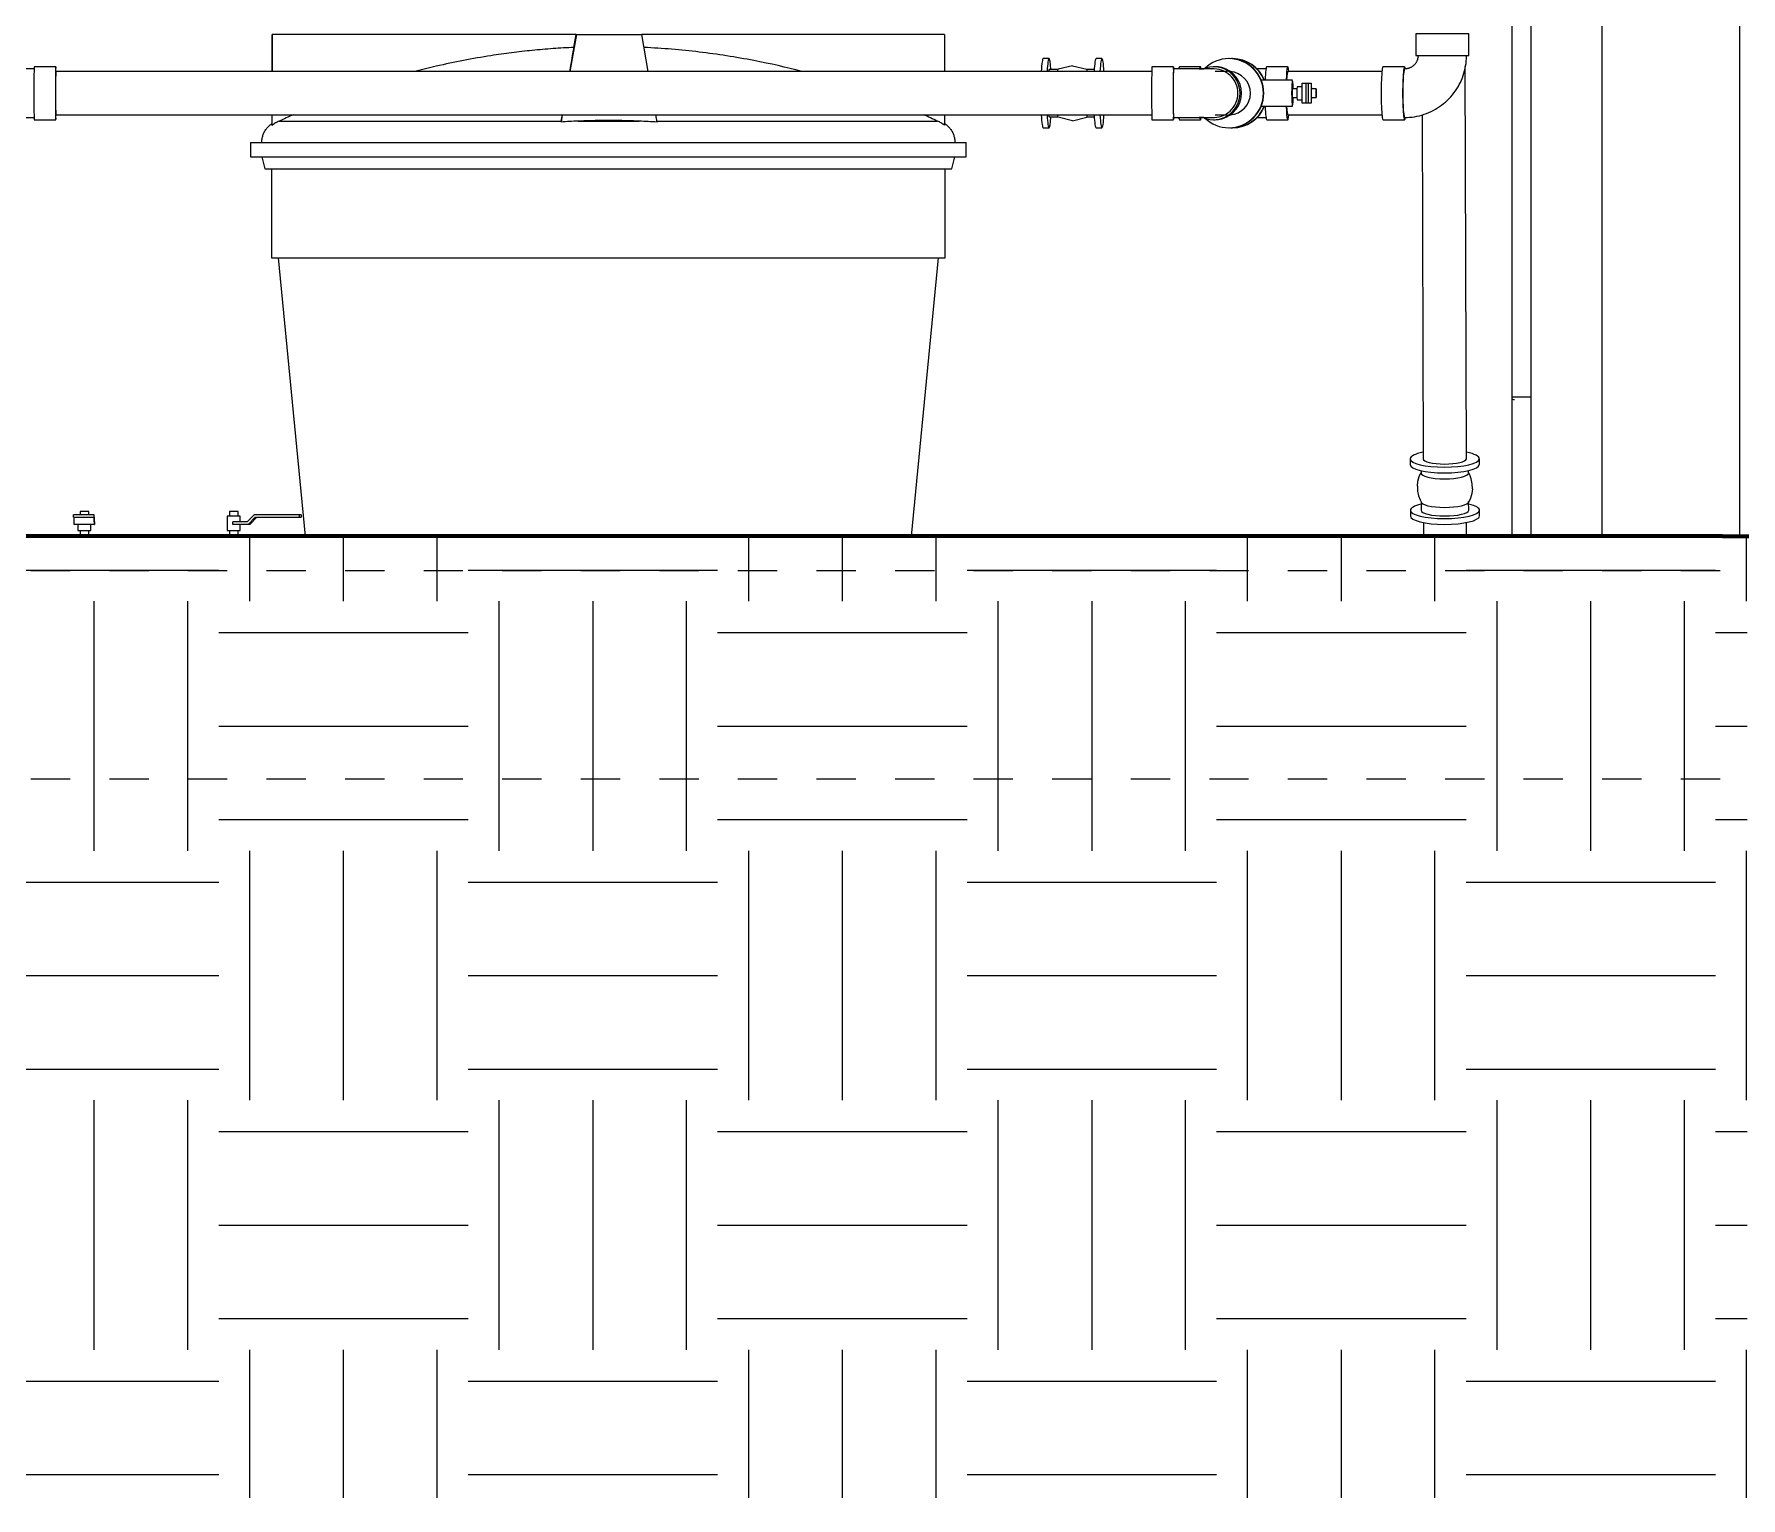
# Model space of a CAD drawing. Header units: metres. Extents: x 3 to 183, y -124 to 10.
# Drawn here: x 78.637 to 82.981, y -2.361 to 1.365 of the extents above; entities that cross this region are included whole.
import ezdxf

# ---------------------------------------------------------------- set-up
doc = ezdxf.new("R2010")
doc.units = ezdxf.units.M
doc.linetypes.add('Centre', pattern=[0.03175, 0.00635, -0.00475, 0.0159, -0.00475])
for name, color, linetype, lineweight in [('A-FLOR-LEVL', 7, 'Continuous', 9), ('A-GENM', 7, 'Continuous', 9), ('A-WALL-PATT', 7, 'Continuous', 9), ('C-TOPO', 7, 'Continuous', 9), ('I-WALL', 7, 'Continuous', 9), ('P-PIPE', 7, 'Continuous', 9), ('P-SANR-FIXT', 7, 'Continuous', 9)]:
    doc.layers.add(name, color=color, linetype=linetype, lineweight=lineweight)
pattern_1 = [(0, (-92.979, 0), (0.635, 0.635), [0.635, -0.635]), (0, (-92.979, 0.2381), (0.635, 0.635), [0.635, -0.635]), (0, (-92.979, 0.47625), (0.635, 0.635), [0.635, -0.635]), (90, (-92.9, 0.5556), (-0.635, 0.635), [0.635, -0.635]), (90, (-92.661, 0.5556), (-0.635, 0.635), [0.635, -0.635]), (90, (-92.423, 0.5556), (-0.635, 0.635), [0.635, -0.635])]

# ---------------------------------------------------------------- blocks, each defined once
blk = doc.blocks.new('YADRAN_LASQUEMAS_ARQ_MO_000_SITIO_rvt-2-Elevación 01')
at = {"layer": 'C-TOPO', "true_color": 0xaaaaaa}
h = blk.add_hatch(dxfattribs=at)
h.set_pattern_fill('FP_14', color=253, style=0, pattern_type=2)
h.set_pattern_definition(pattern_1)
h.paths.add_polyline_path([(-94.2669, -2.3606), (-90.8247, -2.3606), (-90.8247, 0.087), (-96.0812, 0.087), (-96.0812, -2.3606)])
h = blk.add_hatch(dxfattribs=at)
h.set_pattern_fill('FP_14', color=253, style=0, pattern_type=2)
h.set_pattern_definition(pattern_1)
h.paths.add_polyline_path([(-90.8247, -2.3606), (-90.7619, -2.3606), (-90.7619, 0.087), (-90.8247, 0.087), (-90.8247, -1.0573)])
h.paths.add_polyline_path([(-90.51, -2.3606), (-89.6162, -2.3606), (-89.6162, 0.087), (-90.7435, 0.087), (-90.7435, -2.3606)])
h.paths.add_polyline_path([(-89.5224, -2.3606), (-89.4755, -2.3606), (-89.4755, 0.087), (-89.5893, 0.087), (-89.5893, -2.3606)])
h.paths.add_polyline_path([(-89.2664, -2.3606), (-87.0184, -2.3606), (-87.0184, 0.087), (-89.2664, 0.087), (-89.2664, -1.0573)])
at = {"layer": 'C-TOPO', "color": 253, "lineweight": 70, "true_color": 0xaaaaaa}
for p, q in [((-91.2886, 0.087), (-96.0812, 0.087)), ((-90.8247, 0.087), (-91.2886, 0.087)), ((-90.8247, 0.087), (-90.7941, 0.087)), ((-90.7941, 0.087), (-90.7435, 0.087))]:
    blk.add_line(p, q, dxfattribs=at)
at = {"layer": 'C-TOPO', "color": 253, "true_color": 0xaaaaaa}
for p, q in [((-91.2886, 0.087), (-96.0812, 0.087)), ((-90.8247, 0.087), (-91.2886, 0.087)), ((-90.7941, 0.087), (-90.8247, 0.087)), ((-90.7941, 0.087), (-90.7435, 0.087))]:
    blk.add_line(p, q, dxfattribs=at)
blk = doc.blocks.new('FP_245-Elevación 01')
at = {"layer": 'A-GENM', "color": 116, "true_color": 0x008040}
for p, q in [((-91.3616, 0.4356), (-91.3605, 0.4354)), ((-91.3605, 0.4354), (-91.3589, 0.4353)), ((-91.3589, 0.4353), (-91.3568, 0.4352)), ((-91.3568, 0.4352), (-91.3545, 0.4352))]:
    blk.add_line(p, q, dxfattribs=at)
at = {"layer": 'A-GENM', "color": 8, "true_color": 0x808080}
blk.add_line((-91.3607, 0.44), (-91.3606, 0.3522), dxfattribs=at)
blk = doc.blocks.new('FP_246-Elevación 01')
at = {"layer": 'A-GENM', "color": 8, "true_color": 0x808080}
blk.add_line((-91.3606, 0.4742), (-91.3607, 0.44), dxfattribs=at)
blk = doc.blocks.new('FP_252-Elevación 01')
at = {"layer": 'A-GENM', "color": 8, "true_color": 0x808080}
blk.add_line((-91.3607, 4.4457), (-91.3607, 0.087), dxfattribs=at)
blk = doc.blocks.new('M_Cercha-Bodega - M_Cercha-Bodega-2112394-Elevación 01')
at = {"layer": 'A-GENM', "true_color": 0x008040}
h = blk.add_hatch(dxfattribs=at)
h.set_pattern_fill('FP_31', color=116, style=0, pattern_type=2)
h.set_pattern_definition([(90, (-91.311, 0), (-0.34998, 2e-17), [])])
h.paths.add_polyline_path([(-91.3544, 0.087), (-91.3124, 0.087), (-91.3124, 0.4362), (-91.3544, 0.4362), (-91.3544, 0.1645)])
h.paths.add_polyline_path([(-91.3124, 0.4424), (-91.3124, 2.4163), (-91.3544, 2.4163), (-91.3544, 0.4424), (-91.3247, 0.4424)])
h.paths.add_polyline_path([(-91.3124, 2.4276), (-91.3116, 4.4457), (-91.3544, 4.4457), (-91.3544, 2.4276), (-91.3247, 2.4276)])
h = blk.add_hatch(dxfattribs=at)
h.set_pattern_fill('FP_23', color=116, style=0, pattern_type=2)
h.set_pattern_definition([(90.086, (-91.309, -0.86933), (-0.34998, -5e-06), [])])
h.paths.add_polyline_path([(-91.3525, 0.4362), (-91.3124, 0.4362), (-91.3124, 0.4407), (-91.3545, 0.4407), (-91.3544, 0.4362), (-91.3529, 0.4362)])
h = blk.add_hatch(dxfattribs=at)
h.set_pattern_fill('FP_24', color=116, style=0, pattern_type=2)
h.set_pattern_definition([(89.775, (-91.304, 2.122), (-0.34998, -6e-06), [])])
h.paths.add_polyline_path([(-91.3124, 0.4407), (-91.3124, 0.4424), (-91.3544, 0.4424), (-91.3544, 0.4407), (-91.3247, 0.4407)])
at = {"layer": 'A-GENM', "color": 8, "true_color": 0x808080}
blk.add_line((-91.3124, 0.4407), (-91.3545, 0.4407), dxfattribs=at)
blk.add_open_spline([(-91.3545, 0.4407), (-91.3556, 0.4407), (-91.3572, 0.4407), (-91.359, 0.4405), (-91.36, 0.4404), (-91.3606, 0.4402), (-91.3608, 0.4401), (-91.3607, 0.44)], degree=3, knots=[0, 0, 0, 0, 0.333333, 0.5, 0.666667, 0.833333, 1, 1, 1, 1], dxfattribs=at)
blk.add_open_spline([(-91.3545, 0.4407), (-91.3556, 0.4407), (-91.3572, 0.4407), (-91.359, 0.4405), (-91.36, 0.4404), (-91.3606, 0.4402), (-91.3608, 0.4401), (-91.3607, 0.44)], degree=3, knots=[0, 0, 0, 0, 0.333333, 0.5, 0.666667, 0.833333, 1, 1, 1, 1], dxfattribs=at)
for name in ['FP_252-Elevación 01', 'FP_245-Elevación 01', 'FP_246-Elevación 01']:
    blk.add_blockref(name, (0, 0), dxfattribs=at)
blk = doc.blocks.new('YADRAN_LASQUEMAS_ARQ_MO_006_E02_rvt-2-Elevación 01')
at = {"layer": 'A-WALL-PATT', "true_color": 0x008040}
h = blk.add_hatch(dxfattribs=at)
h.set_pattern_fill('FP_21', color=116, style=0, pattern_type=2)
h.set_pattern_definition([(90, (-91.312, 0), (-0.34998, 2e-17), [])])
h.paths.add_polyline_path([(-91.3124, 0.087), (-90.7619, 0.087), (-90.7619, 0.1634), (-90.5505, 0.2217), (-89.6232, 0.4749), (-88.832, 0.4988), (-87.7228, 0.4699), (-87.4534, 0.4988), (-87.3894, 0.5088), (-87.3053, 0.5085), (-87.1193, 0.4988), (-86.834, 0.464), (-86.7141, 0.4633), (-84.9758, 0.4684), (-84.178, 0.4767), (-84.0249, 0.4696), (-83.8236, 0.47), (-80.288, 0.47), (-80.288, 4.1451), (-91.3124, 4.1451), (-91.3124, 0.1645)])
at = {"layer": 'I-WALL'}
blk.add_line((-91.3124, 4.1451), (-91.3124, 0.087), dxfattribs=at)
at = {"layer": 'A-GENM', "color": 8, "lineweight": 9, "true_color": 0x808080}
blk.add_blockref('M_Cercha-Bodega - M_Cercha-Bodega-2112394-Elevación 01', (0, 0), dxfattribs=at)
blk = doc.blocks.new('M_Las Quemas- Abastecimiento - M_Las Quemas- Abastecimiento-V232-Elevación 01')
at = {"layer": 'P-SANR-FIXT', "color": 8, "lineweight": 18, "true_color": 0x808080}
for p, q in [((-94.5167, 1.3639), (-94.5168, 1.3639)), ((-94.5168, 1.3639), (-94.5168, 1.2694)), ((-94.5166, 1.2694), (-94.5167, 1.3639)), ((-93.7425, 1.3639), (-94.5167, 1.3639)), ((-93.742, 1.3639), (-93.7586, 1.2694)), ((-93.7484, 1.3309), (-93.7425, 1.3639)), ((-93.7425, 1.3639), (-93.742, 1.3639)), ((-93.742, 1.3639), (-93.5758, 1.3639)), ((-92.8054, 1.3639), (-93.5758, 1.3639)), ((-93.5591, 1.2694), (-93.5758, 1.3639)), ((-92.8054, 1.3639), (-92.8054, 1.2694)), ((-94.5166, 1.1324), (-94.5166, 1.1594)), ((-94.4985, 1.1432), (-93.7809, 1.1432)), ((-93.778, 1.1594), (-93.7813, 1.1411)), ((-93.738, 1.1432), (-93.6602, 1.1432)), ((-93.6602, 1.1432), (-93.5824, 1.1432)), ((-93.5364, 1.1409), (-93.5397, 1.1594)), ((-93.5368, 1.1432), (-92.823, 1.1432)), ((-92.8054, 1.1594), (-92.8054, 1.1328)), ((-94.5716, 1.0892), (-94.5716, 1.0521)), ((-94.5716, 1.0892), (-93.6602, 1.0892)), ((-93.6602, 1.0892), (-92.75, 1.0892)), ((-92.75, 1.0521), (-92.75, 1.0892)), ((-94.5716, 1.0521), (-93.6602, 1.0521)), ((-94.543, 1.0521), (-94.535, 1.0221)), ((-93.6602, 1.0521), (-92.75, 1.0521)), ((-92.7867, 1.0221), (-92.7787, 1.0521)), ((-94.535, 1.0221), (-93.6602, 1.0221)), ((-94.5184, 1.0221), (-94.5184, 0.7953)), ((-93.6602, 1.0221), (-92.7867, 1.0221)), ((-92.8033, 0.7953), (-92.8033, 1.0221)), ((-94.5184, 0.7953), (-93.6602, 0.7953)), ((-94.5016, 0.7953), (-94.4329, 0.087)), ((-93.6602, 0.7953), (-92.8033, 0.7953)), ((-92.8888, 0.087), (-92.82, 0.7953))]:
    blk.add_line(p, q, dxfattribs=at)
at = {"layer": 'P-SANR-FIXT', "color": 8, "lineweight": 18, "true_color": 0x808080, "flags": 128}
for points in [[(-94.543, 1.0892), (-94.543, 1.0915), (-94.5428, 1.0938), (-94.5426, 1.0961), (-94.5422, 1.0984), (-94.5418, 1.1007), (-94.5413, 1.1029), (-94.5407, 1.1052), (-94.54, 1.1074), (-94.5392, 1.1096), (-94.5384, 1.1117), (-94.5374, 1.1138), (-94.5364, 1.1159), (-94.5353, 1.1179), (-94.5341, 1.1199), (-94.5328, 1.1218), (-94.5314, 1.1237), (-94.53, 1.1255), (-94.5285, 1.1273), (-94.5269, 1.129), (-94.5253, 1.1306), (-94.5236, 1.1322), (-94.5219, 1.1337), (-94.52, 1.1351), (-94.5182, 1.1364), (-94.5167, 1.1374)], [(-92.8054, 1.1377), (-92.8035, 1.1364), (-92.8016, 1.1351), (-92.7998, 1.1337), (-92.7981, 1.1322), (-92.7964, 1.1306), (-92.7947, 1.129), (-92.7932, 1.1273), (-92.7917, 1.1255), (-92.7903, 1.1237), (-92.7889, 1.1218), (-92.7876, 1.1199), (-92.7864, 1.1179), (-92.7853, 1.1159), (-92.7843, 1.1138), (-92.7833, 1.1117), (-92.7825, 1.1096), (-92.7817, 1.1074), (-92.781, 1.1052), (-92.7804, 1.103), (-92.7799, 1.1007), (-92.7794, 1.0984), (-92.7791, 1.0961), (-92.7789, 1.0938), (-92.7787, 1.0915), (-92.7787, 1.0892)]]:
    blk.add_lwpolyline(points, dxfattribs=at)
at = {"layer": 'P-SANR-FIXT', "color": 8, "lineweight": 18, "true_color": 0x808080}
for points, knots in [([(-93.7484, 1.3309), (-93.7661, 1.3301), (-93.8016, 1.3281), (-93.8546, 1.3235), (-93.9073, 1.3175), (-93.9891, 1.306), (-94.0714, 1.2901), (-94.1354, 1.2744), (-94.1536, 1.2696)], [-1, -1, -1, -1, -0.9318182, -0.8636364, -0.7954545, -0.7272727, -0.5454545, -0.4730726, -0.4730726, -0.4730726, -0.4730726]), ([(-93.7589, 1.2695), (-93.7569, 1.2809), (-93.7543, 1.296), (-93.7516, 1.3115), (-93.75, 1.3208), (-93.7489, 1.3274), (-93.7485, 1.33), (-93.7484, 1.3309)], [-0.5344177, -0.5344177, -0.5344177, -0.5344177, -0.3636364, -0.2727273, -0.1818182, -0.0909091, 0, 0, 0, 0]), ([(-93.168, 1.2696), (-93.2084, 1.2802), (-93.2721, 1.2947), (-93.3597, 1.31), (-93.4296, 1.3196), (-93.4995, 1.3267), (-93.5465, 1.3297), (-93.5699, 1.3308)], [-0.525197, -0.525197, -0.525197, -0.525197, -0.3636364, -0.2727273, -0.1818182, -0.0909091, -0.000743, -0.000743, -0.000743, -0.000743])]:
    blk.add_open_spline(points, degree=3, knots=knots, dxfattribs=at)
for points in [[(-94.5166, 1.1324), (-94.5166, 1.134), (-94.5167, 1.1366), (-94.5167, 1.1373), (-94.5167, 1.1374)], [(-94.4985, 1.1432), (-94.5019, 1.1419), (-94.5083, 1.1389), (-94.514, 1.1347), (-94.5166, 1.1324)], [(-94.4631, 1.1597), (-94.475, 1.1543), (-94.4868, 1.1488), (-94.4985, 1.1432)], [(-93.738, 1.1432), (-93.7452, 1.143), (-93.7597, 1.1424), (-93.7741, 1.1415), (-93.7813, 1.1411)], [(-93.7809, 1.1432), (-93.7799, 1.1488), (-93.7789, 1.1543), (-93.778, 1.1597)], [(-93.6602, 1.1449), (-93.6732, 1.1449), (-93.6991, 1.1446), (-93.7251, 1.1438), (-93.738, 1.1432)], [(-93.5824, 1.1432), (-93.5954, 1.1438), (-93.6213, 1.1446), (-93.6472, 1.1449), (-93.6602, 1.1449)], [(-93.5364, 1.1409), (-93.5441, 1.1414), (-93.5594, 1.1423), (-93.5747, 1.1429), (-93.5824, 1.1432)], [(-92.823, 1.1432), (-92.8348, 1.1488), (-92.8465, 1.1543), (-92.8584, 1.1597)], [(-92.8054, 1.1328), (-92.808, 1.135), (-92.8135, 1.139), (-92.8197, 1.142), (-92.823, 1.1432)]]:
    blk.add_open_spline(points, degree=3, dxfattribs=at)
blk = doc.blocks.new('M_Ball Valve - 50-150 mm - 110 mm-V233-Elevación 01')
at = {"layer": 'P-PIPE'}
for p, q in [((-94.9709, 0.1413), (-95.0219, 0.1413)), ((-95.0219, 0.135), (-95.0219, 0.1413)), ((-95.0219, 0.135), (-94.9709, 0.135)), ((-95.0204, 0.1168), (-95.0206, 0.135)), ((-95.0055, 0.1502), (-95.0055, 0.1413)), ((-95.0051, 0.1502), (-95.0055, 0.1502)), ((-94.9946, 0.1502), (-95.0055, 0.1502)), ((-94.9835, 0.1502), (-94.9946, 0.1502)), ((-94.9835, 0.1502), (-94.9838, 0.1502)), ((-94.9835, 0.1413), (-94.9835, 0.1502)), ((-94.9696, 0.1413), (-94.9709, 0.1413)), ((-94.9709, 0.1413), (-94.9709, 0.135)), ((-94.9709, 0.135), (-94.9696, 0.135)), ((-94.9694, 0.1232), (-94.9696, 0.1413)), ((-94.9696, 0.135), (-94.9694, 0.1168)), ((-95.0275, 0.0897), (-95.0275, 0.087)), ((-94.9949, 0.0897), (-95.0275, 0.0897)), ((-94.9694, 0.1168), (-95.0204, 0.1168)), ((-95.011, 0.1168), (-95.011, 0.1018)), ((-95.011, 0.1018), (-94.9947, 0.1018)), ((-95.0055, 0.1018), (-95.0055, 0.0897)), ((-94.9615, 0.0897), (-94.9949, 0.0897)), ((-94.9947, 0.1018), (-94.978, 0.1018)), ((-94.9835, 0.0897), (-94.9835, 0.1018)), ((-94.978, 0.1018), (-94.978, 0.1168)), ((-94.969, 0.1232), (-94.9694, 0.1232)), ((-94.9694, 0.1168), (-94.969, 0.1168)), ((-94.969, 0.1232), (-94.969, 0.1168)), ((-94.9615, 0.087), (-94.9615, 0.0897))]:
    blk.add_line(p, q, dxfattribs=at)
blk = doc.blocks.new('M_Ball Valve - 50-150 mm - 110 mm-V235-Elevación 01')
at = {"layer": 'P-PIPE'}
for p, q in [((-94.631, 0.1381), (-94.631, 0.1018)), ((-94.598, 0.1381), (-94.631, 0.1381)), ((-94.6255, 0.1502), (-94.6255, 0.1381)), ((-94.6035, 0.1502), (-94.6255, 0.1502)), ((-94.6035, 0.1381), (-94.6035, 0.1502)), ((-94.598, 0.1232), (-94.598, 0.1381)), ((-94.5622, 0.1413), (-94.5803, 0.1232)), ((-94.5777, 0.1168), (-94.5596, 0.135)), ((-94.5557, 0.135), (-94.5738, 0.1168)), ((-94.4469, 0.1413), (-94.5622, 0.1413)), ((-94.5596, 0.135), (-94.4469, 0.135)), ((-94.443, 0.1413), (-94.4469, 0.1413)), ((-94.4469, 0.135), (-94.4469, 0.1413)), ((-94.4469, 0.135), (-94.443, 0.135)), ((-94.443, 0.1413), (-94.443, 0.135)), ((-94.6475, 0.0897), (-94.6475, 0.087)), ((-94.5815, 0.0897), (-94.6475, 0.0897)), ((-94.631, 0.1018), (-94.598, 0.1018)), ((-94.6255, 0.1018), (-94.6255, 0.0897)), ((-94.6164, 0.1168), (-94.6164, 0.1232)), ((-94.5803, 0.1232), (-94.6164, 0.1232)), ((-94.5777, 0.1168), (-94.6164, 0.1168)), ((-94.6035, 0.0897), (-94.6035, 0.1018)), ((-94.598, 0.1018), (-94.598, 0.1168)), ((-94.5815, 0.087), (-94.5815, 0.0897)), ((-94.5815, 0.0897), (-94.5815, 0.0897)), ((-94.5738, 0.1168), (-94.5777, 0.1168))]:
    blk.add_line(p, q, dxfattribs=at)
blk = doc.blocks.new('Plastico - Codo - PL - Codo-V237-Elevación 01')
at = {"layer": 'P-PIPE'}
for p, q in [((-95.2169, 1.2818), (-95.2175, 1.2818)), ((-95.2175, 1.2762), (-95.2175, 1.2762)), ((-95.0674, 1.2818), (-95.1224, 1.2818)), ((-95.2175, 1.1527), (-95.2175, 1.1527)), ((-95.2175, 1.147), (-95.2169, 1.147)), ((-95.1224, 1.147), (-95.0674, 1.147))]:
    blk.add_line(p, q, dxfattribs=at)
at = {"layer": 'P-PIPE', "flags": 128}
for points in [[(-95.2793, 1.2144), (-95.2792, 1.2169), (-95.2791, 1.2193), (-95.2788, 1.2218), (-95.2785, 1.2242), (-95.278, 1.2267), (-95.2775, 1.2291), (-95.2769, 1.2315), (-95.2761, 1.2338), (-95.2753, 1.2362), (-95.2744, 1.2385), (-95.2734, 1.2407), (-95.2723, 1.2429), (-95.2711, 1.2451), (-95.2698, 1.2472), (-95.2685, 1.2493), (-95.267, 1.2513), (-95.2655, 1.2532), (-95.2639, 1.2551), (-95.2623, 1.2569), (-95.2605, 1.2587), (-95.2587, 1.2604), (-95.2569, 1.262), (-95.2549, 1.2635), (-95.2529, 1.265), (-95.2509, 1.2664), (-95.2488, 1.2677), (-95.2466, 1.2689), (-95.2444, 1.27), (-95.2422, 1.271), (-95.2399, 1.272), (-95.2376, 1.2728), (-95.2352, 1.2736), (-95.2328, 1.2742), (-95.2304, 1.2748), (-95.228, 1.2753), (-95.2256, 1.2756), (-95.2231, 1.2759), (-95.2206, 1.2761), (-95.2182, 1.2762), (-95.2175, 1.2762)], [(-95.1224, 1.2762), (-95.1262, 1.2762), (-95.13, 1.2762), (-95.1339, 1.2762), (-95.1377, 1.2762), (-95.1415, 1.2762), (-95.1452, 1.2762), (-95.1489, 1.2762), (-95.1526, 1.2762), (-95.1562, 1.2762), (-95.1597, 1.2762), (-95.1632, 1.2762), (-95.1667, 1.2762), (-95.17, 1.2762), (-95.1733, 1.2762), (-95.1765, 1.2762), (-95.1796, 1.2762), (-95.1826, 1.2762), (-95.1855, 1.2762), (-95.1883, 1.2762), (-95.1911, 1.2762), (-95.1936, 1.2762), (-95.1961, 1.2762), (-95.1985, 1.2762), (-95.2007, 1.2762), (-95.2028, 1.2762), (-95.2048, 1.2762), (-95.2066, 1.2762), (-95.2084, 1.2762), (-95.2099, 1.2762), (-95.2113, 1.2762), (-95.2126, 1.2762), (-95.2138, 1.2762), (-95.2148, 1.2762), (-95.2156, 1.2762), (-95.2163, 1.2762), (-95.2168, 1.2762), (-95.2172, 1.2762), (-95.2174, 1.2762), (-95.2175, 1.2762)], [(-95.2175, 1.1527), (-95.22, 1.1527), (-95.2224, 1.1529), (-95.2249, 1.1531), (-95.2273, 1.1534), (-95.2298, 1.1539), (-95.2322, 1.1544), (-95.2346, 1.1551), (-95.2369, 1.1558), (-95.2393, 1.1566), (-95.2416, 1.1575), (-95.2438, 1.1585), (-95.246, 1.1596), (-95.2482, 1.1608), (-95.2503, 1.1621), (-95.2524, 1.1634), (-95.2544, 1.1649), (-95.2563, 1.1664), (-95.2582, 1.168), (-95.26, 1.1697), (-95.2618, 1.1714), (-95.2635, 1.1732), (-95.2651, 1.1751), (-95.2666, 1.177), (-95.2681, 1.179), (-95.2695, 1.181), (-95.2708, 1.1831), (-95.272, 1.1853), (-95.2731, 1.1875), (-95.2741, 1.1897), (-95.2751, 1.192), (-95.2759, 1.1944), (-95.2767, 1.1967), (-95.2773, 1.1991), (-95.2779, 1.2015), (-95.2784, 1.2039), (-95.2787, 1.2064), (-95.279, 1.2088), (-95.2792, 1.2113), (-95.2793, 1.2137), (-95.2793, 1.2144)], [(-95.2175, 1.1527), (-95.2174, 1.1527), (-95.2172, 1.1527), (-95.2168, 1.1527), (-95.2163, 1.1527), (-95.2156, 1.1527), (-95.2148, 1.1527), (-95.2138, 1.1527), (-95.2126, 1.1527), (-95.2113, 1.1527), (-95.2099, 1.1527), (-95.2083, 1.1527), (-95.2066, 1.1527), (-95.2048, 1.1527), (-95.2028, 1.1527), (-95.2007, 1.1527), (-95.1985, 1.1527), (-95.1961, 1.1527), (-95.1936, 1.1527), (-95.191, 1.1527), (-95.1883, 1.1527), (-95.1855, 1.1527), (-95.1826, 1.1527), (-95.1796, 1.1527), (-95.1765, 1.1527), (-95.1733, 1.1527), (-95.17, 1.1527), (-95.1666, 1.1527), (-95.1632, 1.1527), (-95.1597, 1.1527), (-95.1562, 1.1527), (-95.1525, 1.1527), (-95.1489, 1.1527), (-95.1452, 1.1527), (-95.1414, 1.1527), (-95.1376, 1.1527), (-95.1338, 1.1527), (-95.13, 1.1527), (-95.1262, 1.1527), (-95.1224, 1.1527)]]:
    blk.add_lwpolyline(points, dxfattribs=at)
at = {"layer": 'P-PIPE'}
for centre, major_axis, ratio, start_param, end_param in [((-95.2175, 1.2144), (0, 0.0674), 0.999939, 5.885563, 7.853982), ((-95.2175, 1.2144), (0, 0.0618), 0.999939, 0.523599, 1.570796), ((-95.2175, 1.2144), (0, 0.0617), 0.999939, 6.20385, 6.457718), ((-95.2169, 1.2144), (0, 0.0674), 0.999939, 5.885602, 6.283185), ((-95.1224, 1.2144), (0, 0.0674), 0.011072, 0, 1.570796), ((-95.0674, 1.2144), (0, 0.0674), 0.011072, 5.677208, 7.853982), ((-95.2175, 1.2144), (0, 0.0674), 0.999939, 1.570796, 3.538198), ((-95.2175, 1.2144), (0, 0.0618), 0.999939, 1.570796, 2.617994), ((-95.1224, 1.2144), (0, 0.0674), 0.011072, 1.570796, 3.141593), ((-95.0674, 1.2144), (0, 0.0674), 0.011072, 1.570796, 3.747563), ((-95.2175, 1.2144), (0, 0.0618), 0.999939, 2.96706, 3.208437), ((-95.2169, 1.2144), (0, 0.0674), 0.999939, 3.141593, 3.538103)]:
    blk.add_ellipse(centre, major_axis=major_axis, ratio=ratio, start_param=start_param, end_param=end_param, dxfattribs=at)
blk = doc.blocks.new('Plastico - Codo - PL - Codo-2190423-Elevación 01')
at = {"layer": 'P-PIPE'}
for p, q in [((-92.2222, 1.2818), (-92.2772, 1.2818)), ((-92.1164, 1.2818), (-92.1199, 1.2818)), ((-92.2772, 1.147), (-92.2222, 1.147)), ((-92.1199, 1.147), (-92.1164, 1.147))]:
    blk.add_line(p, q, dxfattribs=at)
at = {"layer": 'P-PIPE', "flags": 128}
for points in [[(-92.1199, 1.2762), (-92.1202, 1.2762), (-92.1207, 1.2762), (-92.1214, 1.2762), (-92.1222, 1.2762), (-92.1231, 1.2762), (-92.1243, 1.2762), (-92.1256, 1.2762), (-92.127, 1.2762), (-92.1286, 1.2762), (-92.1303, 1.2762), (-92.1322, 1.2762), (-92.1343, 1.2762), (-92.1364, 1.2762), (-92.1387, 1.2762), (-92.1412, 1.2762), (-92.1437, 1.2762), (-92.1464, 1.2762), (-92.1492, 1.2762), (-92.1521, 1.2762), (-92.1552, 1.2762), (-92.1583, 1.2762), (-92.1615, 1.2762), (-92.1649, 1.2762), (-92.1683, 1.2762), (-92.1718, 1.2762), (-92.1754, 1.2762), (-92.179, 1.2762), (-92.1827, 1.2762), (-92.1865, 1.2762), (-92.1904, 1.2762), (-92.1943, 1.2762), (-92.1982, 1.2762), (-92.2022, 1.2762), (-92.2062, 1.2762), (-92.2102, 1.2762), (-92.2142, 1.2762), (-92.2183, 1.2762), (-92.2222, 1.2762)], [(-92.2222, 1.1527), (-92.2181, 1.1527), (-92.2141, 1.1527), (-92.21, 1.1527), (-92.206, 1.1527), (-92.202, 1.1527), (-92.198, 1.1527), (-92.1941, 1.1527), (-92.1902, 1.1527), (-92.1864, 1.1527), (-92.1826, 1.1527), (-92.1789, 1.1527), (-92.1752, 1.1527), (-92.1716, 1.1527), (-92.1681, 1.1527), (-92.1647, 1.1527), (-92.1614, 1.1527), (-92.1582, 1.1527), (-92.155, 1.1527), (-92.152, 1.1527), (-92.1491, 1.1527), (-92.1463, 1.1527), (-92.1436, 1.1527), (-92.1411, 1.1527), (-92.1386, 1.1527), (-92.1363, 1.1527), (-92.1342, 1.1527), (-92.1322, 1.1527), (-92.1303, 1.1527), (-92.1285, 1.1527), (-92.127, 1.1527), (-92.1255, 1.1527), (-92.1242, 1.1527), (-92.1231, 1.1527), (-92.1221, 1.1527), (-92.1213, 1.1527), (-92.1207, 1.1527), (-92.1202, 1.1527), (-92.1199, 1.1527)]]:
    blk.add_lwpolyline(points, dxfattribs=at)
at = {"layer": 'P-PIPE'}
for centre, major_axis, ratio, start_param, end_param in [((-92.2772, 1.2144), (0, 0.0674), 0.011072, 0, 1.570796), ((-92.2222, 1.2144), (0, 0.0674), 0.011072, 5.848948, 7.853982), ((-92.2222, 1.2144), (0, 0.0618), 0.011072, 6.108652, 7.853982), ((-92.1199, 1.2144), (0, 0.0674), 0.997989, 4.712389, 6.678154), ((-92.1199, 1.2144), (0, 0.0618), 0.997989, 4.712389, 6.359819), ((-92.1164, 1.2144), (0, 0.0674), 0.997989, 6.021627, 6.283185), ((-92.1164, 1.2144), (0, 0.0674), 0.997989, 4.712389, 6.021386), ((-92.2772, 1.2144), (0, 0.0674), 0.011072, 1.570796, 3.141593), ((-92.2222, 1.2144), (0, 0.0674), 0.011072, 1.570796, 3.57583), ((-92.2222, 1.2144), (0, 0.0618), 0.011072, 1.570796, 3.316126), ((-92.1199, 1.2144), (0, 0.0674), 0.997989, 2.745544, 4.712389), ((-92.1199, 1.2144), (0, 0.0618), 0.997989, 3.064959, 4.712389), ((-92.1164, 1.2144), (0, 0.0674), 0.997989, 3.403392, 4.712389), ((-92.1164, 1.2144), (0, 0.0674), 0.997989, 3.141593, 3.403151)]:
    blk.add_ellipse(centre, major_axis=major_axis, ratio=ratio, start_param=start_param, end_param=end_param, dxfattribs=at)
blk = doc.blocks.new('Plastico - Tee - PL - Tee-2191905-Elevación 01')
at = {"layer": 'P-PIPE'}
for p, q in [((-92.1537, 1.2818), (-92.2071, 1.2818)), ((-92.1453, 1.2762), (-92.1537, 1.2762)), ((-91.9846, 1.2762), (-92.0092, 1.2762)), ((-91.9312, 1.2818), (-91.9846, 1.2818)), ((-92.2071, 1.147), (-92.1537, 1.147)), ((-92.1537, 1.1527), (-92.1453, 1.1527)), ((-92.0092, 1.1527), (-91.9846, 1.1527)), ((-91.9846, 1.147), (-91.9312, 1.147))]:
    blk.add_line(p, q, dxfattribs=at)
at = {"layer": 'P-PIPE', "flags": 128}
for points in [[(-92.1567, 1.2762), (-92.1525, 1.2762), (-92.1484, 1.2762), (-92.1453, 1.2762)], [(-92.1453, 1.1527), (-92.1468, 1.1527), (-92.1509, 1.1527), (-92.1551, 1.1527), (-92.1567, 1.1527)]]:
    blk.add_lwpolyline(points, dxfattribs=at)
at = {"layer": 'P-PIPE'}
for centre, start_param, end_param in [((-92.2071, 1.2144), 0, 0.422243), ((-92.1537, 1.2144), 5.890159, 6.68972), ((-91.9846, 1.2144), 0, 1.047198), ((-91.9312, 1.2144), 5.676669, 7.330383), ((-91.9846, 1.2144), 2.094395, 3.141593), ((-91.9312, 1.2144), 2.094395, 3.747563), ((-92.2071, 1.2144), 2.719349, 3.141593), ((-92.1537, 1.2144), 2.745859, 3.534619)]:
    blk.add_ellipse(centre, major_axis=(0, 0.0674), ratio=0.075455, start_param=start_param, end_param=end_param, dxfattribs=at)
blk = doc.blocks.new('M_Ball Valve - 50-150 mm - 110 mm-V329-Elevación 01')
at = {"layer": 'P-PIPE'}
for p, q in [((-92.5389, 1.3024), (-92.5538, 1.3024)), ((-92.5164, 1.2749), (-92.5389, 1.2749)), ((-92.424, 1.2749), (-92.4417, 1.2749)), ((-92.4043, 1.3024), (-92.4192, 1.3024)), ((-92.5389, 1.1539), (-92.5164, 1.1539)), ((-92.4417, 1.1539), (-92.424, 1.1539)), ((-92.5538, 1.1264), (-92.5389, 1.1264)), ((-92.4192, 1.1264), (-92.4043, 1.1264))]:
    blk.add_line(p, q, dxfattribs=at)
at = {"layer": 'P-PIPE', "flags": 128}
for points in [[(-92.479, 1.2845), (-92.5156, 1.2754), (-92.5166, 1.2749)], [(-92.479, 1.2845), (-92.4425, 1.2754), (-92.4415, 1.2749)], [(-92.479, 1.1443), (-92.5156, 1.1534), (-92.5166, 1.154)], [(-92.479, 1.1443), (-92.4425, 1.1534), (-92.4415, 1.154)]]:
    blk.add_lwpolyline(points, dxfattribs=at)
at = {"layer": 'P-PIPE'}
for centre, major_axis, start_param, end_param in [((-92.5538, 1.2144), (0, 0.088), 0, 0.889188), ((-92.5389, 1.2144), (0, 0.088), 0, 0.889188), ((-92.5389, 1.2144), (0, 0.0605), 0, 0.410741), ((-92.5389, 1.2144), (0, 0.088), 5.473003, 6.283185), ((-92.5164, 1.2144), (0, 0.0605), 0, 0.415101), ((-92.4417, 1.2144), (0, 0.0605), 0, 0.411991), ((-92.4192, 1.2144), (0, 0.088), 0, 0.889188), ((-92.4043, 1.2144), (0, 0.088), 0, 0.889188), ((-92.4043, 1.2144), (0, 0.088), 5.393998, 6.283185), ((-92.5538, 1.2144), (0, 0.088), 2.249686, 3.141593), ((-92.5389, 1.2144), (0, 0.088), 2.249831, 3.141593), ((-92.5389, 1.2144), (0, 0.0605), 2.723184, 3.141593), ((-92.5389, 1.2144), (0, 0.088), 3.141593, 3.951775), ((-92.5164, 1.2144), (0, 0.0605), 2.715384, 3.141593), ((-92.4417, 1.2144), (0, 0.0605), 2.721233, 3.141593), ((-92.4192, 1.2144), (0, 0.088), 2.250985, 3.141593), ((-92.4043, 1.2144), (0, 0.088), 2.251129, 3.141593), ((-92.4043, 1.2144), (0, 0.088), 3.141593, 4.03078)]:
    blk.add_ellipse(centre, major_axis=major_axis, ratio=0.075455, start_param=start_param, end_param=end_param, dxfattribs=at)
blk = doc.blocks.new('M_Ball Valve - 50-150 mm - 110 mm-V330-Elevación 01')
at = {"layer": 'P-PIPE'}
for p, q in [((-92.0802, 1.3024), (-92.0812, 1.3024)), ((-92.0717, 1.3024), (-92.0726, 1.3024)), ((-91.9194, 1.2474), (-91.9996, 1.2474)), ((-91.9074, 1.2254), (-91.9194, 1.2254)), ((-91.8949, 1.2309), (-91.9074, 1.2309)), ((-91.8949, 1.1889), (-91.8949, 1.2399)), ((-91.8949, 1.2399), (-91.8851, 1.2399)), ((-91.8851, 1.2399), (-91.8787, 1.2399)), ((-91.8851, 1.2399), (-91.8851, 1.1889)), ((-91.8787, 1.1889), (-91.8787, 1.2399)), ((-91.8787, 1.2399), (-91.8714, 1.2399)), ((-91.8714, 1.2399), (-91.8714, 1.1889)), ((-91.8591, 1.2254), (-91.8711, 1.2254)), ((-91.9996, 1.1814), (-91.9194, 1.1814)), ((-91.9194, 1.2034), (-91.9074, 1.2034)), ((-91.9074, 1.1979), (-91.8949, 1.1979)), ((-91.8851, 1.1889), (-91.8949, 1.1889)), ((-91.8787, 1.1889), (-91.8851, 1.1889)), ((-91.8714, 1.1889), (-91.8787, 1.1889)), ((-91.8711, 1.2034), (-91.8591, 1.2034)), ((-92.0812, 1.1264), (-92.0802, 1.1264)), ((-92.0726, 1.1264), (-92.0717, 1.1264))]:
    blk.add_line(p, q, dxfattribs=at)
for centre, major_axis, ratio, start_param, end_param in [((-92.0812, 1.2144), (0, 0.088), 0.997989, 0, 0.769918), ((-92.0812, 1.2144), (0, 0.088), 0.997989, 3.141593, 6.283185), ((-92.0802, 1.2144), (0, 0.088), 0.997989, 3.141593, 6.283185), ((-92.0726, 1.2144), (0, 0.088), 0.997989, 0, 0.049282), ((-92.0726, 1.2144), (0, 0.088), 0.997989, 5.095609, 6.283185), ((-92.0717, 1.2144), (0, 0.088), 0.997989, 5.095671, 6.283185), ((-91.9194, 1.2144), (0, 0.033), 0.063389, 5.036212, 7.853982), ((-91.9194, 1.2144), (0, 0.011), 0.063389, 6.021386, 7.853982), ((-91.9074, 1.2144), (0, 0.0165), 0.063389, 0, 1.570796), ((-91.8711, 1.2144), (0, 0.0165), 0.063389, 5.497787, 6.544985), ((-91.8711, 1.2144), (0, 0.011), 0.063389, 6.021386, 6.544985), ((-91.8591, 1.2144), (0, 0.011), 0.063389, 4.712389, 7.853982), ((-92.0726, 1.2144), (0, 0.088), 0.997989, 3.141593, 4.329169), ((-92.0717, 1.2144), (0, 0.088), 0.997989, 3.141593, 4.329107), ((-91.9194, 1.2144), (0, 0.033), 0.063389, 1.570796, 4.382034), ((-91.9194, 1.2144), (0, 0.011), 0.063389, 1.570796, 3.403392), ((-91.9074, 1.2144), (0, 0.0165), 0.063389, 1.570796, 3.141593), ((-91.8711, 1.2144), (0, 0.0165), 0.063389, 2.879793, 3.926991), ((-91.8711, 1.2144), (0, 0.011), 0.063389, 2.879793, 3.403392), ((-91.8591, 1.2144), (0, 0.011), 0.063389, 1.570796, 4.712389), ((-92.0812, 1.2144), (0, 0.088), 0.997989, 2.371675, 3.141593), ((-92.0726, 1.2144), (0, 0.088), 0.997989, 3.092311, 3.141593)]:
    blk.add_ellipse(centre, major_axis=major_axis, ratio=ratio, start_param=start_param, end_param=end_param, dxfattribs=at)
blk = doc.blocks.new('Plastico - Codo - PL - Codo-V331-Elevación 01')
at = {"layer": 'P-PIPE'}
for p, q in [((-91.6053, 1.3656), (-91.6053, 1.3106)), ((-91.4707, 1.3656), (-91.6053, 1.3656)), ((-91.4705, 1.3656), (-91.4707, 1.3656)), ((-91.4705, 1.3106), (-91.4705, 1.3656)), ((-91.6053, 1.3106), (-91.4707, 1.3106)), ((-91.4707, 1.3106), (-91.4705, 1.3106)), ((-91.6339, 1.2818), (-91.6887, 1.2818)), ((-91.6887, 1.147), (-91.6339, 1.147))]:
    blk.add_line(p, q, dxfattribs=at)
at = {"layer": 'P-PIPE', "flags": 128}
for points in [[(-91.6339, 1.1527), (-91.6276, 1.1528), (-91.6212, 1.1532), (-91.615, 1.1538), (-91.6087, 1.1547), (-91.6025, 1.1558), (-91.5963, 1.1572), (-91.5902, 1.1588), (-91.5842, 1.1607), (-91.5783, 1.1628), (-91.5724, 1.1652), (-91.5666, 1.1677), (-91.561, 1.1705), (-91.5554, 1.1736), (-91.55, 1.1768), (-91.5448, 1.1803), (-91.5396, 1.184), (-91.5346, 1.1878), (-91.5298, 1.1919), (-91.5252, 1.1962), (-91.5207, 1.2006), (-91.5164, 1.2053), (-91.5123, 1.21), (-91.5084, 1.215), (-91.5046, 1.2201), (-91.5011, 1.2253), (-91.4978, 1.2307), (-91.4948, 1.2362), (-91.4919, 1.2419), (-91.4893, 1.2476), (-91.4869, 1.2534), (-91.4847, 1.2594), (-91.4828, 1.2654), (-91.4811, 1.2715), (-91.4797, 1.2776), (-91.4785, 1.2838), (-91.4775, 1.29), (-91.4768, 1.2963), (-91.4764, 1.3026), (-91.4762, 1.3089), (-91.4762, 1.3106)], [(-91.5997, 1.3106), (-91.5997, 1.3092), (-91.5998, 1.3079), (-91.5999, 1.3065), (-91.6001, 1.3051), (-91.6004, 1.3037), (-91.6007, 1.3024), (-91.601, 1.3011), (-91.6014, 1.2997), (-91.6019, 1.2984), (-91.6024, 1.2971), (-91.603, 1.2959), (-91.6036, 1.2946), (-91.6042, 1.2934), (-91.6049, 1.2922), (-91.6057, 1.2911), (-91.6065, 1.29), (-91.6073, 1.2889), (-91.6082, 1.2878), (-91.6091, 1.2868), (-91.6101, 1.2858), (-91.6111, 1.2849), (-91.6121, 1.284), (-91.6132, 1.2832), (-91.6143, 1.2823), (-91.6155, 1.2816), (-91.6166, 1.2809), (-91.6178, 1.2802), (-91.619, 1.2796), (-91.6203, 1.279), (-91.6215, 1.2785), (-91.6228, 1.278), (-91.6241, 1.2776), (-91.6254, 1.2772), (-91.6267, 1.2769), (-91.6281, 1.2767), (-91.6294, 1.2765), (-91.6308, 1.2763), (-91.6321, 1.2762), (-91.6335, 1.2762), (-91.6339, 1.2762)]]:
    blk.add_lwpolyline(points, dxfattribs=at)
at = {"layer": 'P-PIPE'}
for centre, major_axis, start_param, end_param in [((-91.6887, 1.2144), (0, 0.0674), 0, 3.141593), ((-91.6339, 1.2144), (0, 0.0674), 0, 3.141593), ((-91.6339, 1.2144), (0, 0.0617), 0, 3.141593), ((-91.6339, 1.2144), (0, 0.0674), 5.910196, 6.283185), ((-91.6339, 1.2144), (0, 0.0674), 3.141593, 3.543913)]:
    blk.add_ellipse(centre, major_axis=major_axis, ratio=0.075455, start_param=start_param, end_param=end_param, dxfattribs=at)
blk = doc.blocks.new('M_Ball Valve - 50-150 mm - 110 mm-V332-Elevación 01')
at = {"layer": 'P-PIPE'}
for p, q in [((-91.6197, 0.2837), (-91.6197, 0.2692)), ((-91.4437, 0.2697), (-91.4437, 0.2842)), ((-91.5921, 0.2539), (-91.5921, 0.2474)), ((-91.4711, 0.2478), (-91.4711, 0.2542)), ((-91.5919, 0.1747), (-91.5918, 0.1528)), ((-91.4708, 0.1532), (-91.4709, 0.175)), ((-91.6193, 0.1527), (-91.6193, 0.1382)), ((-91.4433, 0.1387), (-91.4433, 0.1532))]:
    blk.add_line(p, q, dxfattribs=at)
at = {"layer": 'P-PIPE', "flags": 128}
for points in [[(-91.6015, 0.2147), (-91.5999, 0.2272), (-91.5966, 0.2385), (-91.5922, 0.2482), (-91.5915, 0.2494)], [(-91.4615, 0.2078), (-91.4619, 0.2205), (-91.4644, 0.2326), (-91.4683, 0.2432), (-91.4717, 0.2498)], [(-91.6015, 0.2147), (-91.601, 0.2019), (-91.5986, 0.1898), (-91.5947, 0.1792), (-91.5913, 0.1727)], [(-91.4615, 0.2078), (-91.463, 0.1953), (-91.4663, 0.1839), (-91.4708, 0.1742), (-91.4715, 0.173)]]:
    blk.add_lwpolyline(points, dxfattribs=at)
at = {"layer": 'P-PIPE'}
for centre, major_axis, start_param, end_param in [((-91.5317, 0.284), (0.088, 0.0002), 3.130182, 6.271774), ((-91.5317, 0.2694), (0.088, 0.0002), 3.130182, 6.271774), ((-91.5317, 0.284), (0.088, 0.0002), 2.25171, 3.130182), ((-91.5317, 0.284), (0.088, 0.0002), 6.271774, 7.172169), ((-91.5316, 0.2476), (0.0605, 0.0002), 3.130182, 6.271774), ((-91.5314, 0.1748), (0.0605, 0.0002), 3.130182, 6.271774), ((-91.5313, 0.153), (0.088, 0.0002), 3.130182, 6.271774), ((-91.5313, 0.1384), (0.088, 0.0002), 3.130182, 6.271774), ((-91.5313, 0.153), (0.088, 0.0002), 2.344783, 3.130182), ((-91.5313, 0.153), (0.0605, 0.0002), 3.130182, 6.271774), ((-91.5313, 0.153), (0.088, 0.0002), 6.271774, 7.092466)]:
    blk.add_ellipse(centre, major_axis=major_axis, ratio=0.241907, start_param=start_param, end_param=end_param, dxfattribs=at)

msp = doc.modelspace()

# ---------------------------------------------------------------- linework, layer by layer
at = {"layer": 'A-FLOR-LEVL', "color": 253, "linetype": 'Centre', "true_color": 0xaaaaaa}
for p, q in [((54.4283, 0), (96.9164, 0)), ((54.4283, -0.5305), (95.6464, -0.5305))]:
    msp.add_line(p, q, dxfattribs=at)
at = {"layer": 'P-PIPE'}
for p, q in [((81.4816, 1.2694), (78.6919, 1.2694)), ((81.6746, 1.2694), (81.6429, 1.2694)), ((82.0676, 1.2694), (81.828, 1.2694)), ((82.2825, 0.2841), (82.2798, 1.282)), ((78.6919, 1.1594), (81.4816, 1.1594)), ((81.6429, 1.1594), (81.6746, 1.1594)), ((81.828, 1.1594), (82.0676, 1.1594)), ((82.1701, 1.1597), (82.1725, 0.2838)), ((82.173, 0.1219), (82.1731, 0.087)), ((82.2831, 0.087), (82.283, 0.1222))]:
    msp.add_line(p, q, dxfattribs=at)
for centre, major_axis, ratio, start_param, end_param in [((78.6919, 1.2144), (0, 0.055), 0.011072, 0, 1.570796), ((81.678, 1.2144), (0, 0.055), 0.997989, 4.712389, 6.220273), ((81.828, 1.2144), (0, 0.055), 0.075455, 0, 0.922606), ((78.6919, 1.2144), (0, 0.055), 0.011072, 1.570796, 3.141593), ((81.678, 1.2144), (0, 0.055), 0.997989, 3.204505, 4.712389), ((81.828, 1.2144), (0, 0.055), 0.075455, 2.218987, 3.141593), ((82.2275, 0.284), (0.055, 0.0002), 0.241907, 3.130182, 4.700978), ((82.2275, 0.284), (0.055, 0.0002), 0.241907, 4.700978, 6.271774)]:
    msp.add_ellipse(centre, major_axis=major_axis, ratio=ratio, start_param=start_param, end_param=end_param, dxfattribs=at)

# ---------------------------------------------------------------- block references
at = {"lineweight": 5}
for name in ['YADRAN_LASQUEMAS_ARQ_MO_006_E02_rvt-2-Elevación 01', 'YADRAN_LASQUEMAS_ARQ_MO_000_SITIO_rvt-2-Elevación 01']:
    msp.add_blockref(name, (173.7592, 0), dxfattribs=at)
at = {"layer": 'P-PIPE'}
for name in ['Plastico - Codo - PL - Codo-V331-Elevación 01', 'Plastico - Codo - PL - Codo-V237-Elevación 01', 'M_Ball Valve - 50-150 mm - 110 mm-V329-Elevación 01', 'Plastico - Codo - PL - Codo-2190423-Elevación 01', 'Plastico - Tee - PL - Tee-2191905-Elevación 01', 'M_Ball Valve - 50-150 mm - 110 mm-V330-Elevación 01', 'M_Ball Valve - 50-150 mm - 110 mm-V332-Elevación 01', 'M_Ball Valve - 50-150 mm - 110 mm-V233-Elevación 01', 'M_Ball Valve - 50-150 mm - 110 mm-V235-Elevación 01']:
    msp.add_blockref(name, (173.7592, 0), dxfattribs=at)
at = {"layer": 'P-SANR-FIXT', "color": 8, "lineweight": 18, "true_color": 0x808080}
msp.add_blockref('M_Las Quemas- Abastecimiento - M_Las Quemas- Abastecimiento-V232-Elevación 01', (173.7592, 0), dxfattribs=at)

doc.saveas('drawing.dxf')
